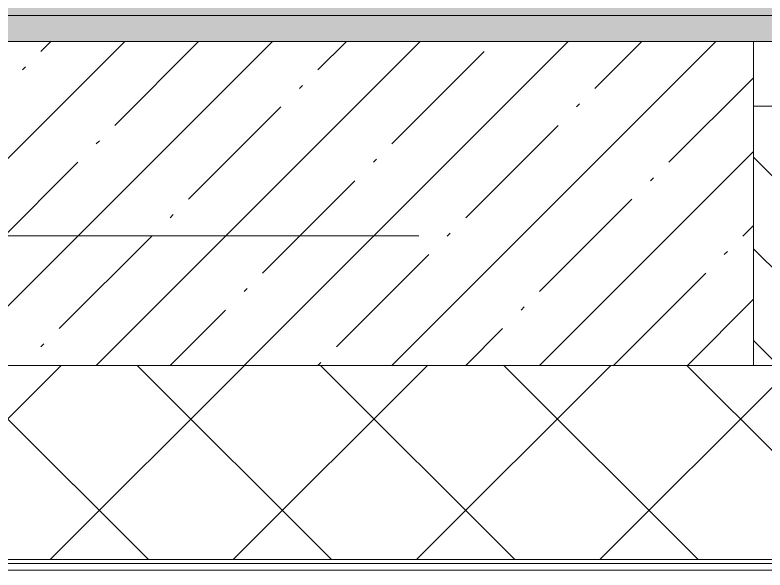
# Model space of a CAD drawing. Header units: millimetres. Extents: x 81773 to 282675, y -8553 to 29000.
# Drawn here: x 112860 to 113439, y -258 to 171 of the extents above; entities that cross this region are included whole.
import ezdxf

# ---------------------------------------------------------------- set-up
doc = ezdxf.new("R2010")
doc.units = ezdxf.units.MM
doc.linetypes.add('Осевая', pattern=[3175, 635, -476.25, 1587.5, -476.25])
for name, color, linetype, lineweight in [('A-WALL', 7, 'Continuous', 9), ('S-COLS', 7, 'Continuous', 9), ('Знаки', 7, 'Continuous', 9), ('Оси-2', 7, 'Осевая', 9)]:
    doc.layers.add(name, color=color, linetype=linetype, lineweight=lineweight)
for name, color, linetype, lineweight, true_color in [('A-WALL-1', 9, 'Continuous', 9, 0x808080), ('A-WALL-FNSH-1', 9, 'Continuous', 9, 0x808080), ('I-WALL-2', 9, 'Continuous', 9, 0x808080), ('S-COLS-1', 9, 'Continuous', 9, 0x808080)]:
    doc.layers.add(name, color=color, linetype=linetype, lineweight=lineweight, true_color=true_color)

# ---------------------------------------------------------------- blocks, each defined once
blk = doc.blocks.new('Зашивка без перфорации М3_2_1 - М3_2_2-V59-План раскладки напольных покрытий 3 этажа в осях 23-33')
at = {"layer": 'Знаки'}
blk.add_hatch(color=256, dxfattribs=at).paths.add_polyline_path([(760.24, 171.36), (-430, 171.36), (-430, -179.94), (760.24, -179.94), (760.24, 141.44)])

msp = doc.modelspace()

# ---------------------------------------------------------------- hatches: boundary and pattern name
at = {"layer": 'A-WALL'}
h = msp.add_hatch(dxfattribs=at)
h.set_pattern_fill('FP_2', color=256, style=0, pattern_type=2)
h.set_pattern_definition([(135, (0, 0), (-35.35534, -35.35534), [])])
h.paths.add_polyline_path([(121430, -100), (121430, 100), (121130, 100), (121130, -100)])
h.paths.add_polyline_path([(118830, -100), (119330, -100), (119330, 100), (118830, 100)])
h.paths.add_polyline_path([(116975.58, -100), (117030, -100), (117030, 100), (115980, 100), (115980, -100), (116338.96, -100)])
h.paths.add_polyline_path([(113430, -100), (113680, -100), (113680, 100), (113430, 100), (113430, 91.76)])
h.paths.add_polyline_path([(111630, -100), (111630, 100), (110730, 100), (110730, -100), (111245.98, -100)])
h.paths.add_polyline_path([(109336.12, -100), (109830, -100), (109830, 100), (108930, 100), (108930, -100)])
h.paths.add_polyline_path([(106153.01, -100), (106230, -100), (106230, 100), (105180, 100), (105180, -100), (105516.39, -100)])
h.paths.add_polyline_path([(102880, -100), (102880, 100), (102630, 100), (102630, -100)])
h.paths.add_polyline_path([(100830, -100), (101730, -100), (101730, 100), (100830, 100), (100830, 91.76)])
h.paths.add_polyline_path([(97876.92, -100), (98130, -100), (98130, 100), (97080, 100), (97080, -100), (97240.3, -100)])
h.paths.add_polyline_path([(94780, -100), (94780, 100), (94530, 100), (94530, -100), (94693.82, -100)])
h.paths.add_polyline_path([(92730, -100), (92730, 100), (91930, 100), (91930, -100), (92147.33, -100)])
h = msp.add_hatch(dxfattribs=at)
h.set_pattern_fill('FP_1', color=256, style=0, pattern_type=2)
h.set_pattern_definition([(45, (0, 0), (-70.71068, 70.71068), []), (135, (0, 0), (-70.71068, -70.71068), [])])
h.paths.add_polyline_path([(125080, -250), (125080, -100), (123730, -100), (123730, -250), (124615.04, -250)])
h.paths.add_polyline_path([(121430, -250), (121430, -100), (120230, -100), (120230, -250), (120795.31, -250)])
h.paths.add_polyline_path([(116975.58, -250), (117030, -250), (117030, -100), (115980, -100), (115980, -250), (116338.96, -250)])
h.paths.add_polyline_path([(118885.44, -250), (119330, -250), (119330, -100), (117930, -100), (117930, -250), (118248.82, -250)])
h.paths.add_polyline_path([(113155.85, -250), (113680, -250), (113680, -100), (112530, -100), (112530, -250)])
h.paths.add_polyline_path([(111245.98, -250), (111630, -250), (111630, -100), (110730, -100), (110730, -250)])
h.paths.add_polyline_path([(109830, -250), (109830, -100), (108930, -100), (108930, -250), (109336.12, -250)])
h.paths.add_polyline_path([(107130, -250), (108030, -250), (108030, -100), (107130, -100)])
h.paths.add_polyline_path([(105180, -250), (106230, -250), (106230, -100), (105180, -100)])
h.paths.add_polyline_path([(102333.28, -250), (102880, -250), (102880, -100), (100830, -100), (100830, -250), (101730, -250)])
h.paths.add_polyline_path([(99150.17, -250), (99930, -250), (99930, -100), (99030, -100), (99030, -250)])
h.paths.add_polyline_path([(98130, -250), (98130, -100), (97080, -100), (97080, -250), (97876.92, -250)])
h.paths.add_polyline_path([(94780, -250), (94780, -100), (93630, -100), (93630, -250), (94693.82, -250)])
h.paths.add_polyline_path([(90874.08, -250), (91030, -250), (91030, -100), (89210, -100), (89210, -250), (89600.84, -250)])
h.paths.add_polyline_path([(92147.33, -250), (92730, -250), (92730, -100), (91930, -100), (91930, -250)])
at = {"layer": 'I-WALL-2'}
h = msp.add_hatch(dxfattribs=at)
h.set_pattern_fill('FP_35', color=256, style=0, pattern_type=2)
h.set_pattern_definition([(0, (0, 0), (121.92, 30.48), [10.058, -81.382, 10.058, -81.382, -487.68]), (0, (0, 0), (121.92, 30.48), [-182.88, 10.058, -172.822, 10.058, -81.382, -213.36]), (0, (0, 0), (121.92, 30.48), [-457.2, 10.058, -50.902, 10.058, -142.342]), (120, (45.72, 15.24), (-87.356454, 90.345817), [10.058, -81.382, 10.058, -81.382, -487.68]), (120, (45.72, 15.24), (-87.356454, 90.345817), [-182.88, 10.058, -172.822, 10.058, -81.382, -213.36]), (120, (45.72, 15.24), (-87.356454, 90.345817), [-457.2, 10.058, -50.902, 10.058, -142.342]), (240, (60.96, 76.2), (-34.563546, -120.825817), [10.058, -81.382, 10.058, -81.382, -487.68]), (240, (60.96, 76.2), (-34.563546, -120.825817), [-182.88, 10.058, -172.822, 10.058, -81.382, -213.36]), (240, (60.96, 76.2), (-34.563546, -120.825817), [-457.2, 10.058, -50.902, 10.058, -142.342])])
h.paths.add_polyline_path([(124615.04, 150), (124810, 150), (124810, 170), (109770, 170), (109771, 150), (123978.42, 150)])
at = {"layer": 'S-COLS'}
h = msp.add_hatch(dxfattribs=at)
h.set_pattern_fill('FP_4', color=256, style=0, pattern_type=2)
h.set_pattern_definition([(45, (0, 0), (-57.024626, 57.024626), []), (45, (57.025, 0), (-57.024626, 57.024626), [100.806, -20.161, 3.353, -16.808])])
h.paths.add_polyline_path([(112530, -100), (113430, -100), (113430, 150), (112530, 150), (112530, 91.76)])

# ---------------------------------------------------------------- linework, layer by layer
at = {"layer": 'A-WALL'}
for p, q in [((113430, 100), (113430, -100)), ((112530, -100), (117030, -100)), ((113430, -100), (113680, -100)), ((112530, -250), (113680, -250)), ((112530, -253), (113680, -253))]:
    msp.add_line(p, q, dxfattribs=at)
at = {"layer": 'A-WALL-1'}
for p, q in [((124810, 170), (109770, 170)), ((109770, 150), (124830, 150)), ((113680, 100), (113430, 100))]:
    msp.add_line(p, q, dxfattribs=at)
at = {"layer": 'A-WALL-FNSH-1'}
msp.add_line((112530, -258), (113680, -258), dxfattribs=at)
at = {"layer": 'S-COLS'}
msp.add_line((113430, -100), (113430, 100), dxfattribs=at)
at = {"layer": 'S-COLS-1'}
for p, q in [((113430, 150), (112530, 150)), ((113430, 100), (113430, 150)), ((112530, -100), (113430, -100))]:
    msp.add_line(p, q, dxfattribs=at)
at = {"layer": 'Оси-2'}
msp.add_line((85072.92, 0), (122760, 0), dxfattribs=at)

# ---------------------------------------------------------------- block references
at = {"layer": 'Знаки', "rotation": 180}
msp.add_blockref('Зашивка без перфорации М3_2_1 - М3_2_2-V59-План раскладки напольных покрытий 3 этажа в осях 23-33', (113269.24, 341.36), dxfattribs=at)

doc.saveas('drawing.dxf')
